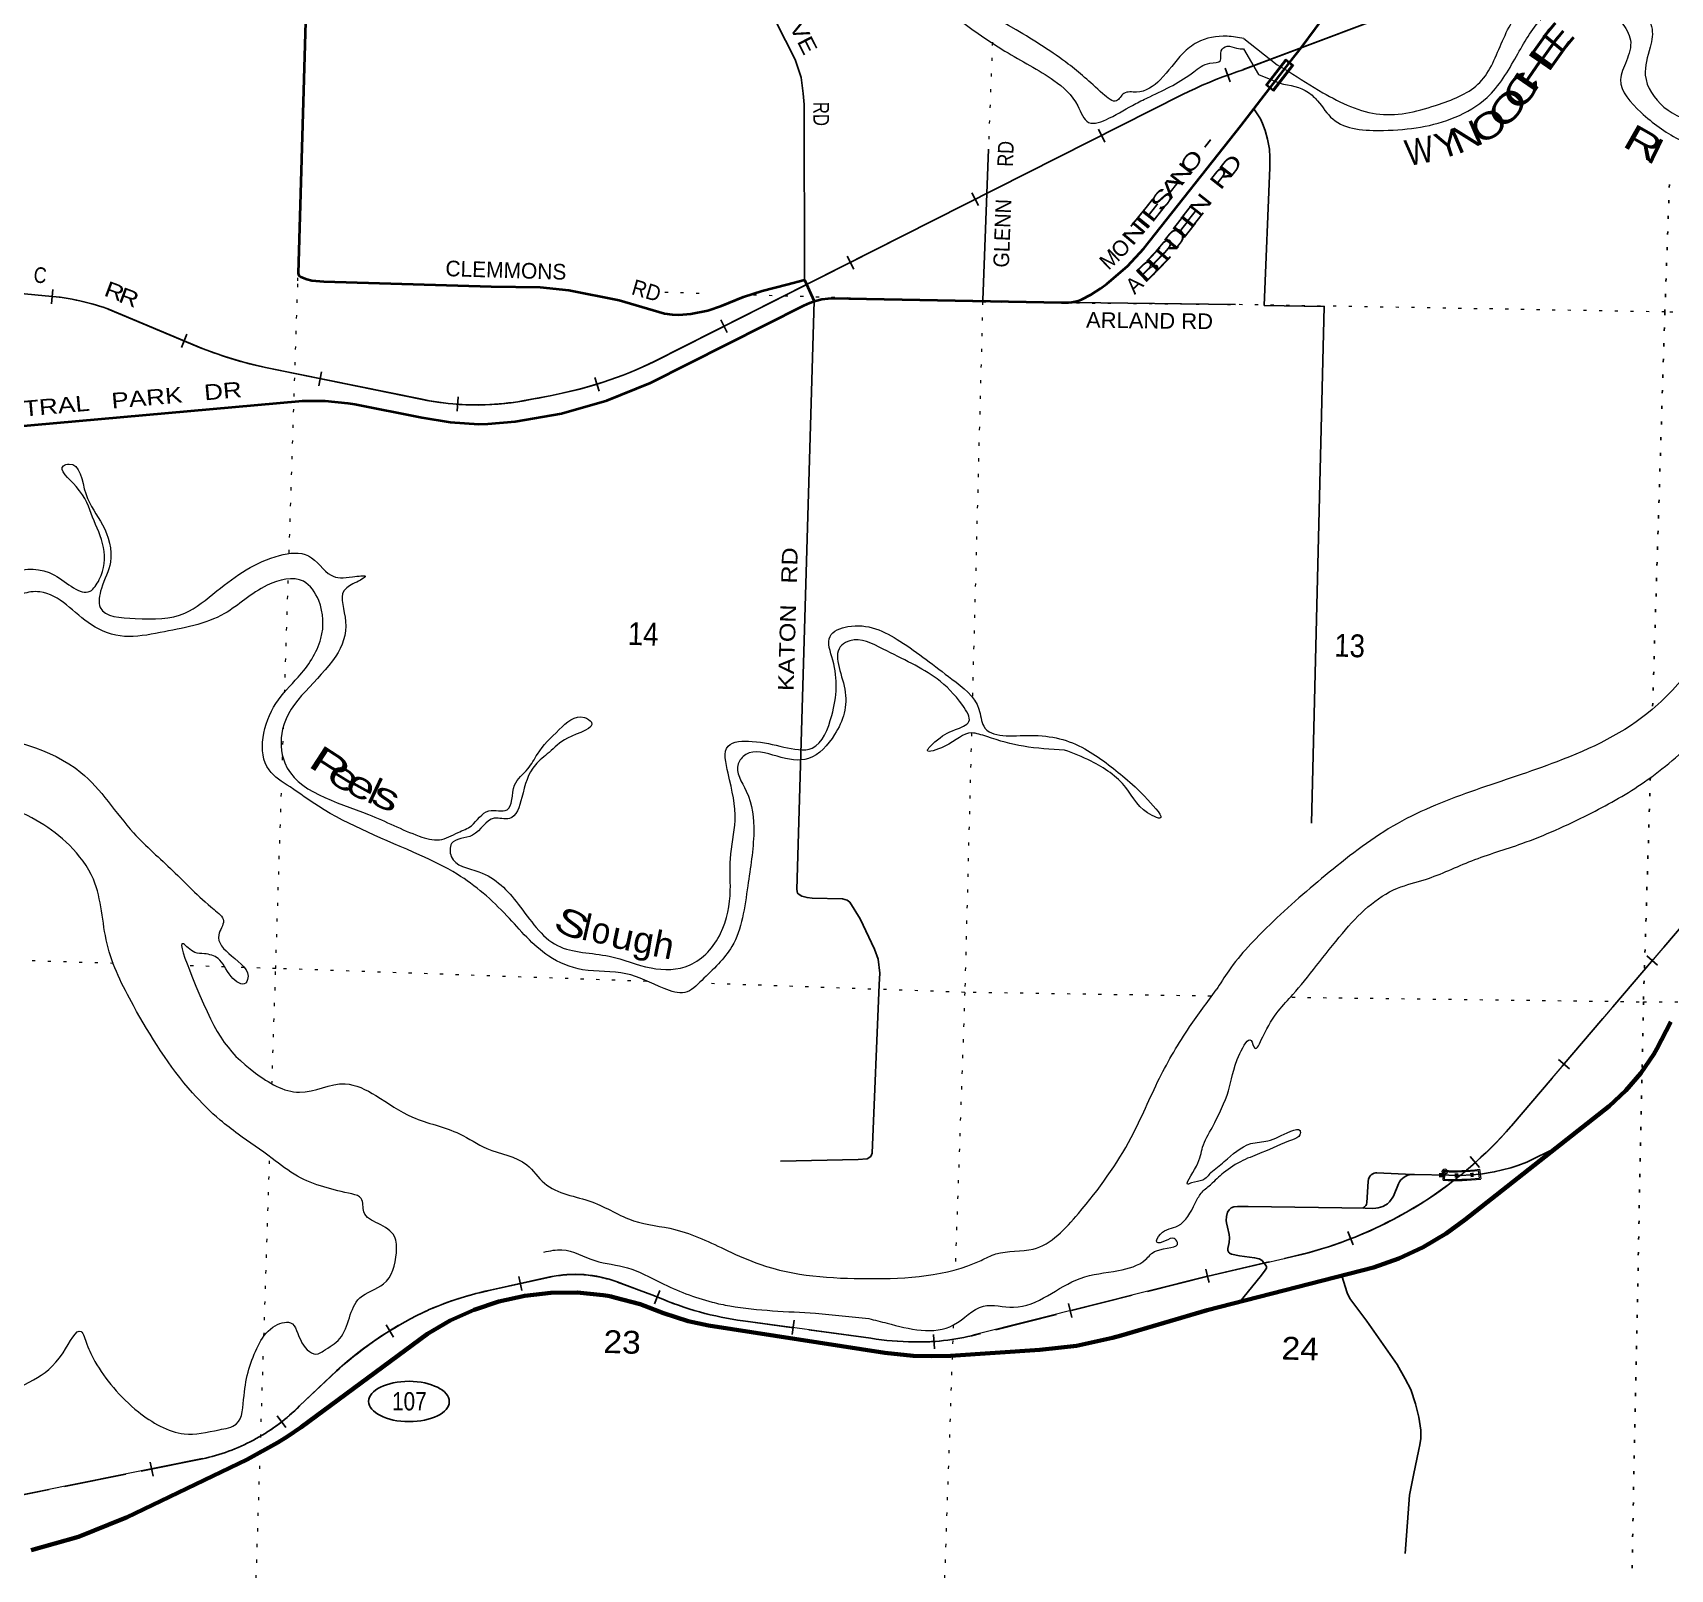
# Model space of a CAD drawing. Header units: feet. Extents: x -757852 to -501257, y -360805 to -170898.
# Drawn here: x -667449 to -654892, y -195885 to -184104 of the extents above; entities that cross this region are included whole.
import ezdxf
from ezdxf.enums import TextEntityAlignment as Align

# ---------------------------------------------------------------- set-up
doc = ezdxf.new("R2010")
doc.units = ezdxf.units.FT
doc.header["$LTSCALE"] = 80
doc.header["$PDMODE"] = 32
doc.header["$PDSIZE"] = 40
doc.linetypes.add('DOTTED', pattern=[1.5, 0.3, -1.2])
doc.linetypes.add('LONG_DASHED', pattern=[7.5, 6, -1.5])
for name, color, linetype, lineweight in [('17', 7, 'Continuous', 25), ('23', 7, 'Continuous', 70), ('26', 7, 'Continuous', 40), ('27', 7, 'Continuous', 13), ('29', 7, 'Continuous', 25), ('31', 7, 'Continuous', 13), ('34', 7, 'Continuous', 13), ('39', 7, 'Continuous', 13), ('41', 7, 'Continuous', 13), ('6', 7, 'DOTTED', 25), ('61', 7, 'Continuous', 13), ('63', 7, 'Continuous', 25), ('7', 7, 'DOTTED', 13)]:
    doc.layers.add(name, color=color, linetype=linetype, lineweight=lineweight)
doc.layers.add('30', color=7, linetype='Continuous')

msp = doc.modelspace()

# ---------------------------------------------------------------- linework, layer by layer
at = {"layer": '17'}
msp.add_ellipse((-664564.16, -194599.02), major_axis=(-309.24, 1), ratio=0.500121, dxfattribs=at)
at = {"layer": '23'}
for points in [[(-658442, -193899.95), (-657167.81, -193570.76), (-656972.86, -193503.69), (-656785.98, -193416.61), (-656609.24, -193310.48), (-656467.42, -193205.34), (-655361.27, -192334.71), (-655233.41, -192214.03), (-655118.87, -192080.66), (-655018.89, -191936.04), (-654993.76, -191893.92), (-654887.69, -191687.8)], [(-667460.21, -195739.41), (-667099.48, -195636.87), (-666751.45, -195497.19), (-666730.48, -195487.39), (-665803.93, -195043.03), (-665569.17, -194914.55), (-665496.44, -194867.94), (-665391, -194796.05), (-664422.64, -194081.12), (-664248.71, -193978.92), (-664065.05, -193895.47), (-663873.67, -193831.67), (-663676.68, -193788.23), (-663476.22, -193765.61), (-663274.49, -193764.08), (-663073.71, -193783.64), (-663038.57, -193789.5), (-663013.54, -193793.67), (-662988.57, -193800.45), (-662791.79, -193853.84), (-662612.25, -193921.64), (-662423.17, -193982.49), (-662266.83, -194016.94), (-660914.02, -194227.18), (-660698.31, -194249.75), (-660555.82, -194252.24), (-660411, -194249.05), (-659727.08, -194202.84), (-659445.24, -194172), (-659168.18, -194111.86), (-659102.95, -194093.21), (-658442, -193899.95)]]:
    msp.add_lwpolyline(points, dxfattribs=at)
at = {"layer": '26'}
for p, q in [((-658184.12, -184817.74), (-657810.37, -184329.96)), ((-661531.27, -185998.19), (-661456.15, -186162.98))]:
    msp.add_line(p, q, dxfattribs=at)
for points in [[(-665304.07, -182177.26), (-665413.56, -185949.75), (-665408.87, -185964.99), (-665393.64, -185974.36), (-665347.96, -185993.11), (-665309.3, -186003.66), (-665217.93, -186011.86), (-663934.03, -186050.54), (-663559.17, -186055.23), (-663338.95, -186078.66), (-662951.67, -186155.13), (-662603.54, -186256.27), (-662545.88, -186265), (-662495.52, -186266.18), (-662402.97, -186257.97), (-662271.53, -186232.87), (-662166.34, -186197.03), (-661999.99, -186129.05), (-661856.11, -186082.25), (-661667.45, -186035.4), (-661531.27, -185998.19)], [(-657810.37, -184329.96), (-657723.24, -184218.59), (-657501.9, -183924.04), (-657433.44, -183821.3), (-657349.01, -183670.6), (-656889.89, -182743.12)], [(-661456.15, -186162.98), (-661445.44, -186159.18), (-661398.09, -186147.76), (-661349.81, -186141.35), (-661326.99, -186140.1), (-659558.99, -186172.22), (-659508.99, -186173.1), (-659506.64, -186173.13), (-659481.12, -186170.81), (-659455.98, -186165.82), (-659431.51, -186158.24), (-659407.96, -186148.14), (-659332.13, -186110.48), (-659260.65, -186065.1), (-659212.94, -186028.44), (-659194.29, -186014.11), (-659054.28, -185892.78), (-658927.72, -185757.48), (-658184.12, -184817.74)], [(-671217.02, -187216.69), (-671077, -187209.05), (-668837, -187235.05), (-665380.71, -186926.24), (-665206.82, -186925.62), (-665033.82, -186943.19), (-664980.46, -186952.34), (-664465.63, -187055.19), (-664248.25, -187091.1), (-664028.32, -187104.09), (-663958.99, -187103.41), (-663750.33, -187084.45), (-663394.49, -187022.16), (-663047.1, -186923.01), (-662711.98, -186788.1), (-661535.28, -186196.5), (-661491.34, -186175.48), (-661456.15, -186162.98)]]:
    msp.add_lwpolyline(points, dxfattribs=at)
at = {"layer": '29'}
for p, q in [((-660120.85, -184997.51), (-660163.02, -186155.36)), ((-657961.46, -185138.34), (-658006.5, -186194.09)), ((-659466.34, -186173.18), (-658225, -186188.05)), ((-656867.83, -192857.61), (-657141.07, -192846.99)), ((-657014.85, -193023.51), (-656976.25, -192931.12))]:
    msp.add_line(p, q, dxfattribs=at)
for points in [[(-662352.15, -182835.38), (-661602, -184309.73), (-661556.98, -184446.72), (-661540.01, -184569.78), (-661533.56, -184652.97), (-661531.27, -185998.19)], [(-657961.46, -185138.34), (-657961.62, -185057.68), (-657965.44, -184996.1), (-657981.23, -184919.27), (-657998.12, -184854.43), (-658019.36, -184799.39), (-658035.16, -184765.06), (-658084.52, -184687.76)], [(-661456.15, -186162.98), (-661589.68, -190673.84), (-661583.43, -190702.65), (-661571.72, -190712.03), (-661550.63, -190723.75), (-661510.8, -190735.47), (-661471.31, -190739.64), (-661239.02, -190744.84), (-661202.75, -190754.22), (-661182.79, -190770.63), (-661104.91, -190897.38), (-660993.89, -191130.99), (-660967.25, -191206.6), (-660953.19, -191314.42), (-660958.35, -191402.2), (-661011.76, -192695), (-661022.38, -192720.51), (-661051.59, -192737.19), (-661119.48, -192743.41), (-661716.18, -192756.36)], [(-658006.5, -186194.09), (-657544.76, -186202.41), (-657643.54, -190163.61)], [(-656348.14, -192857.03), (-656242.07, -192838.62), (-656178.89, -192823.36), (-656115.71, -192808.1), (-656061.24, -192790.66), (-655991.52, -192764.51), (-655764.3, -192651.93)], [(-657205.47, -192893.73), (-657201.53, -192881.4), (-657194.45, -192869.41), (-657186.82, -192861.24), (-657173.21, -192852.52), (-657162.86, -192849.25), (-657153.05, -192847.07), (-657141.07, -192846.99)], [(-656976.25, -192931.12), (-656967.59, -192915.46), (-656957.24, -192900.75), (-656945.8, -192889.85), (-656932.73, -192879.49), (-656918.57, -192870.78), (-656903.32, -192864.78), (-656892.43, -192862.06), (-656876.09, -192858.79), (-656852.45, -192858.3)], [(-656852.45, -192858.3), (-656589.17, -192864.59), (-656495.73, -192866.38), (-656348.14, -192857.03)], [(-657205.47, -192893.73), (-657209.08, -192913.03), (-657219.93, -193072.81)], [(-658210.08, -193103.02), (-658237.78, -193106.73), (-658257.93, -193114.91), (-658273.73, -193130.71), (-658286.25, -193147.6), (-658294.42, -193180.84), (-658297.15, -193210.81), (-658295.51, -193229.88), (-658288.43, -193263.12), (-658275.36, -193317.62), (-658271.55, -193345.4), (-658275.36, -193380.83), (-658284.08, -193426.6), (-658285.71, -193442.4), (-658278.08, -193456.57), (-658270.66, -193462.4), (-658257.04, -193469.49), (-658194.75, -193481.09), (-658079.28, -193496.35), (-658044.96, -193505.61), (-658022.63, -193518.15), (-658010.1, -193532.86), (-657989.95, -193559.56), (-657989.4, -193565.55), (-657989.4, -193576.45), (-658003.02, -193600.98), (-658037.88, -193642.39), (-658192.81, -193835.57)], [(-658210.08, -193103.02), (-658129.91, -193104.05), (-657231.82, -193117.47), (-657171.88, -193118.66)], [(-657248.57, -193116.69), (-657236.93, -193107.54), (-657227.4, -193097.46), (-657222.23, -193087.38), (-657219.93, -193072.81)], [(-657171.88, -193118.66), (-657150.87, -193117.9), (-657130.72, -193115.17), (-657112.75, -193109.72), (-657096.41, -193103.73), (-657072.98, -193091.74), (-657061, -193083.02), (-657044.66, -193067.22), (-657031.04, -193051.42), (-657024.51, -193041.06), (-657014.85, -193023.51)], [(-657411.14, -193635.4), (-657369.56, -193766.07), (-657348.86, -193808.58), (-657218.14, -193982.95), (-656987.2, -194314.27), (-656925.1, -194426.52), (-656882.62, -194506.08), (-656846.67, -194616.15), (-656829.24, -194679.36), (-656820.61, -194718.22), (-656805.27, -194818.86), (-656805.36, -194883.88), (-656811.8, -194932.2), (-656820.52, -194967.08), (-656860.83, -195164.35), (-656891.33, -195316.92), (-656924.08, -195764.8)]]:
    msp.add_lwpolyline(points, dxfattribs=at)
at = {"layer": '29', "linetype": 'DOTTED', "lineweight": 100}
msp.add_arc((-656544.89, -191148.4), 1718.62, 266.04817, 277.70996, dxfattribs=at)
at = {"layer": '31'}
for p, q in [((-656633.09, -192902.12), (-656628.35, -192827.28)), ((-656620.87, -192835.76), (-656624.6, -192894.69)), ((-656354.18, -192886.08), (-656361.59, -192827.63)), ((-656354.73, -192818.24), (-656345.29, -192892.64))]:
    msp.add_line(p, q, dxfattribs=at)
for centre, radius, start, end in [((-656544.01, -191148.4), 1681.12, 267.15702, 276.43684), ((-656544.01, -191148.4), 1689.12, 267.39184, 276.19959), ((-656544.88, -191148.4), 1756.12, 267.14878, 276.52323), ((-656544.88, -191148.4), 1748.12, 267.38631, 276.26292)]:
    msp.add_arc(centre, radius, start, end, dxfattribs=at)
msp.add_point((-656620.87, -192835.76), dxfattribs=at)
at = {"layer": '34'}
for p, q in [((-658166.35, -184387.99), (-655125.55, -183241.61)), ((-665664.72, -186670.68), (-664475.77, -186912.92)), ((-656108.93, -192485.7), (-654145.22, -190182.37)), ((-658435.24, -193638.04), (-657777.02, -193485.88)), ((-663483.22, -193644.06), (-663951.69, -193747.93)), ((-658440.24, -193637.21), (-660240.08, -194091.72)), ((-661021.95, -194113.71), (-662000.11, -193979.88)), ((-665118.59, -194364.42), (-665403.59, -194632.49)), ((-666148.11, -195037.49), (-670341.02, -195878.94))]:
    msp.add_line(p, q, dxfattribs=at)
at = {"layer": '34', "lineweight": 25}
for p, q in [((-658166.74, -184386.96), (-655513.86, -183386.82)), ((-658267.65, -184480.31), (-658305.7, -184376.45)), ((-659227.64, -184942), (-659277.54, -184843.29)), ((-660197.85, -185429.49), (-660247.75, -185330.78)), ((-661153.58, -185915.52), (-661203.48, -185816.8)), ((-667305.48, -186182.48), (-667294.06, -186072.46)), ((-662123.79, -186403.01), (-662173.69, -186304.29)), ((-666309.21, -186517.11), (-666266.46, -186415.1)), ((-665255.93, -186811.23), (-665233.85, -186702.85)), ((-663105.19, -186852.46), (-663138.83, -186747.09)), ((-664194.68, -187006.77), (-664187.91, -186896.36))]:
    msp.add_line(p, q, dxfattribs=at)
for points in [[(-665891.19, -186612.49), (-665840.11, -186627.23), (-665788.85, -186640.73), (-665737.53, -186653.27), (-665685.57, -186665.09), (-665664.49, -186669.6), (-664475.55, -186911.84), (-664440.48, -186919.15), (-664405.45, -186925.63), (-664370.29, -186931.49), (-664334.83, -186937), (-664299.42, -186941.67), (-664264.06, -186945.69), (-664228.43, -186949.35), (-664192.82, -186952.17), (-664157.29, -186954.36), (-664121.43, -186955.98), (-664085.83, -186956.91), (-664050.16, -186957.45), (-664014.31, -186957.18), (-663978.73, -186956.23), (-663943.01, -186954.68), (-663907.42, -186952.69), (-663871.66, -186949.89), (-663836.21, -186946.62), (-663800.59, -186942.53), (-663765.28, -186937.96), (-663729.85, -186932.79), (-663694.68, -186926.94), (-663681.1, -186924.5), (-663481.53, -186887.01), (-663388.56, -186867.39), (-663335.5, -186855.71), (-663283, -186842.87), (-663230.7, -186829.13), (-663178.21, -186814.71), (-663126.31, -186799.14), (-663074.88, -186782.72), (-663023.29, -186765.64), (-662972.27, -186747.41), (-662921.75, -186728.32), (-662871.1, -186708.27), (-662821.27, -186687.43), (-662771.57, -186665.98), (-662722.13, -186643.33), (-662684.82, -186625.41), (-658632.48, -184577.06), (-658584.16, -184554.56), (-658532.76, -184530.15), (-658481.07, -184507.04), (-658428.98, -184484.82), (-658376.29, -184463.04), (-658323.34, -184442.56), (-658270.25, -184423.12), (-658216.59, -184404.11), (-658167.36, -184387.66)], [(-668606.92, -185999.95), (-667299.66, -186125.57), (-667268.92, -186128.76), (-667238.43, -186132.63), (-667208, -186137.04), (-667177.42, -186141.82), (-667147.08, -186147.27), (-667116.97, -186153.24), (-667086.72, -186159.58), (-667056.72, -186166.6), (-667026.94, -186174.14), (-666997.04, -186182.21), (-666967.55, -186190.79), (-666938.08, -186199.7), (-666908.68, -186209.33), (-666879.69, -186219.44), (-666873.74, -186221.57), (-666683.58, -186301.04), (-666191.15, -186507.38), (-666141.87, -186527.3), (-666092.4, -186545.96), (-666042.59, -186563.79), (-665992.26, -186581.18), (-665941.76, -186597.31), (-665891.19, -186612.49)]]:
    msp.add_lwpolyline(points, dxfattribs=at)
at = {"layer": '34'}
for points in [[(-662684.33, -186626.4), (-658632, -184578.05), (-658583.69, -184555.56)], [(-670056.16, -186057.1), (-668798, -185990.05), (-668607, -186001.05), (-667299.77, -186126.66)], [(-666874.14, -186222.6), (-666684, -186302.05), (-666191.57, -186508.4)], [(-662615.92, -193814.25), (-662702, -193781.05), (-662964.76, -193682.42)]]:
    msp.add_lwpolyline(points, dxfattribs=at)
for centre, radius, start, end in [((-657172.04, -187484.19), 3251.1, 107.87614, 115.73481), ((-667472, -187882.86), 1764.63, 70.19601, 84.39888), ((-665037.4, -183697.69), 3038.45, 247.67533, 258.085), ((-664038.99, -183831.46), 3105.92, 282.09237, 295.85863), ((-664046.35, -184910.74), 2047.7, 257.89463, 280.28041), ((-665757.7, -175508.32), 11604.61, 280.30941, 281.78123), ((-658475.26, -190430.26), 3134.38, 282.87166, 319.0218), ((-663290.48, -194561.9), 937.86, 69.67768, 101.85927), ((-663450.48, -196105.68), 2410.44, 102.00121, 113.42197), ((-661681.37, -191567.21), 2433.63, 247.41742, 262.47421), ((-663268.38, -196385.08), 2739.77, 114.59389, 132.47863), ((-660661.5, -191774.13), 2367.18, 261.24154, 272.50596), ((-660662.67, -192344.45), 1797.65, 273.33806, 283.59639), ((-666459.43, -193578.34), 1491.98, 282.04399, 315.04614)]:
    msp.add_arc(centre, radius, start, end, dxfattribs=at)
at = {"layer": '39'}
for points in [[(-658162.42, -184149.05), (-657906.28, -184349.8), (-657817.6, -184402.04)], [(-658163.44, -184227.83), (-658049.57, -184423.95), (-657886.24, -184491.74)]]:
    msp.add_lwpolyline(points, dxfattribs=at)
for points in [[(-662403.47, -182239.38), (-662234, -182485.05), (-661903, -182864.05), (-661691, -183052.05), (-661493, -183232.05), (-661272, -183360.05), (-661025, -183518.05), (-660788, -183675.05), (-659994, -184245.05), (-659618, -184470.05), (-659436, -184664.05), (-659352, -184791.05), (-659196, -184760.05), (-658991, -184647.05), (-658882, -184594.05), (-658546, -184404.05), (-658422, -184337.05), (-658341, -184317.05), (-658335, -184243.05), (-658291, -184208.05), (-658217, -184222.05), (-658163.44, -184227.83)], [(-658162.42, -184149.05), (-658291, -184131.05), (-658520, -184179.05), (-658629, -184262.05), (-658803, -184465.05), (-658986, -184559.05), (-659081, -184569.05), (-659138, -184626.05), (-659243, -184571.05), (-659508, -184344.05), (-659909, -184081.05), (-660795, -183552.05), (-661126, -183317.05), (-661284, -183220.05), (-661681, -182911.05), (-661992, -182588.05), (-662209, -182306.05), (-662277.51, -182239.54)], [(-657886.24, -184491.74), (-657666.71, -184561.89), (-657596.45, -184626.56), (-657480.36, -184765.16), (-657091.23, -184852.37), (-656541.2, -184751.76), (-656297.08, -184600.86), (-656071.69, -184284.4), (-655877.27, -183993.07), (-655647.2, -183841.71), (-655478.21, -183837.21), (-655267.11, -184021.17), (-655197.26, -184160.25), (-655228.6, -184320.15), (-655273.48, -184463.51), (-655116.81, -184714.07), (-654829.99, -184918.62), (-654494.2, -185100.64), (-654371.13, -185271.65), (-654278.34, -185570.41), (-654240.58, -185768.79), (-654242.22, -185819.02), (-654289.82, -185799.35), (-654302.79, -185827.09), (-654243.88, -185931.62), (-654143.22, -186111.95), (-653956.47, -186303.15), (-653621.95, -186400.64), (-653334.24, -186454.35), (-653207.72, -186581.22), (-653210.03, -186713.91), (-653362.07, -186938.23), (-653546.75, -187177.58), (-653576.81, -187359.65), (-653615.17, -187611.85), (-653741.04, -187835.03), (-653800.08, -187919.59), (-653879.61, -187892.83), (-653968.62, -187910.03), (-654061.94, -187874.77), (-654094.81, -187773.11), (-653982.48, -187718.47), (-653816.82, -187631.38), (-653823.57, -187468.21), (-653818.51, -187251.13), (-653860.41, -187056.64), (-653824.49, -186756.08), (-653807.84, -186553.45), (-653793.5, -186483.52), (-653983.12, -186380.73), (-654151.95, -186256.5), (-654203.72, -186303.07), (-654224.67, -186390.9), (-654277.12, -186334.86), (-654394.95, -186373.23), (-654457.18, -186308.83), (-654500.39, -186339.59), (-654513.46, -186494.06), (-654539.15, -186603.85), (-654437.05, -186925.04), (-654464.85, -187161.5), (-654501.13, -187349.39), (-654428.49, -187649.5), (-654378.59, -187783.9), (-654252.61, -187804.14), (-654182.36, -187868.81), (-654097.91, -187929.92), (-653954.97, -187984.9), (-653888.08, -188029.35), (-653961.83, -188133.54), (-654143.07, -188328.74), (-654468.16, -188682.16), (-654692.07, -188937.47), (-655030.8, -189293.31), (-655761.45, -189693.75), (-656385.62, -189910.61), (-656985, -190168.52), (-657507.72, -190541.59), (-657963.02, -190943.03), (-658278.08, -191296.78), (-658373.2, -191443.63)], [(-657817.6, -184402.04), (-657556.2, -184563.51), (-657119.36, -184728.74), (-656662.55, -184651.21), (-656351.58, -184484.41), (-656178.39, -184166.23), (-655979.83, -183871.02), (-655680.27, -183746.08), (-655400.77, -183743.2), (-655194.06, -183876.72), (-655035.1, -184056.95), (-655046.29, -184215.5), (-655083.42, -184429.52), (-654940.61, -184673.6), (-654657.46, -184805.61), (-654469.52, -184898.28), (-654459.17, -184911.47)], [(-671489.27, -187900.05), (-671492, -187970.05), (-671691, -188103.05), (-672139, -188426.05), (-672237, -188478.05), (-672060, -188549.05), (-671621, -188678.05), (-671241, -188746.05), (-670748, -188736.05), (-669725, -188906.05), (-668971, -189099.05), (-668581, -189130.05), (-668360, -188971.05), (-668075, -188716.05), (-667962, -188501.05), (-667609, -188240.05), (-667282, -188263.05), (-667010, -188386.05), (-666939, -188297.05), (-666906, -188051.05), (-666990, -187819.05), (-667116, -187584.05), (-667214, -187424.05), (-667171, -187411.05), (-667043, -187638.05), (-666913, -187877.05), (-666853, -188163.05), (-666923, -188366.05), (-666931, -188511.05), (-666664, -188595.05), (-666283, -188554.05), (-666037, -188384.05), (-665556, -188112.05), (-665335, -188114.05), (-665161, -188264.05), (-664996, -188276.05), (-664899, -188271.05), (-664979, -188323.05), (-665063, -188383.05), (-665050, -188617.05), (-665126, -188885.05), (-665534, -189445.05), (-665517, -189701.05), (-664875, -190097.05), (-664485, -190264.05), (-664331, -190292.05), (-664187, -190236.05), (-664085, -190184.05), (-663951, -190070.05), (-663812, -190063.05), (-663754, -189874.05), (-663652, -189748.05), (-663579, -189635.05), (-663412, -189447.05), (-663219, -189354.05), (-663165, -189390.05), (-663348, -189513.05), (-663490, -189622.05), (-663595, -189717.05), (-663699, -189968.05), (-663794, -190130.05), (-663910, -190127.05), (-664077, -190257.05), (-664237, -190321.05), (-664240, -190420.05), (-664028, -190538.05), (-663726, -190786.05), (-663425, -191103.05), (-663029, -191185.05), (-662708, -191275.05), (-662412, -191253.05), (-662174, -191010.05), (-662100, -190678.05), (-662099, -190437.05), (-662063, -190144.05), (-662117, -189782.05), (-662117, -189573.05), (-661933, -189538.05), (-661689, -189581.05), (-661472, -189589.05), (-661322, -189338.05), (-661314, -188915.05), (-661335, -188732.05), (-661198, -188657.05), (-660799, -188769.05), (-660401, -189060.05), (-660193, -189290.05), (-660156, -189422.05), (-659798, -189492.05), (-659381, -189595.05), (-659075, -189817.05), (-658899, -189985.05), (-658805, -190126.05), (-658864, -190107.05), (-659067, -189891.05), (-659333, -189689.05), (-659538, -189604.05)], [(-658401.78, -192494.66), (-658279.94, -192218.04), (-658192.21, -191931.25), (-658106.54, -191831.47), (-658078.32, -191890.74), (-658017.21, -191804.23), (-657785.47, -191477.92), (-657406.38, -191009.6), (-656983.03, -190663.44), (-656769.77, -190596.01), (-656413.34, -190452.83), (-656029.12, -190320.62), (-655519.34, -190097.99), (-655115.78, -189865.83), (-654702.86, -189531.39), (-654499.6, -189338.92), (-654217.28, -189029.59), (-653991.83, -188746.09), (-653791.8, -188529.38), (-653597.27, -188296.39), (-653202.95, -187977.43), (-653081.95, -187965.31), (-652894.92, -187901.05), (-652644.78, -187935.42), (-652532.22, -187917.4)], [(-659538, -189604.05), (-659851, -189575.05), (-660134, -189501.05), (-660248, -189473.05), (-660460, -189576.05), (-660588, -189608.05), (-660531, -189542.05), (-660374, -189447.05), (-660270, -189386.05), (-660318, -189262.05), (-660514, -189059.05), (-660928, -188830.05), (-661183, -188766.05), (-661244, -188799.05), (-661222, -189137.05), (-661300, -189485.05), (-661500, -189669.05), (-661741, -189652.05), (-661982, -189639.05), (-662040, -189710.05), (-661978, -189919.05), (-661920, -190234.05), (-661966, -190646.05), (-662088, -191111.05), (-662319, -191370.05), (-662448, -191463.05), (-662608, -191432.05), (-662900, -191319.05), (-663233, -191288.05), (-663492, -191184.05), (-663813, -190875.05), (-664194, -190556.05), (-664481, -190409.05), (-665259, -190034.05), (-665476, -189887.05), (-665637, -189756.05), (-665584, -189246.05), (-665414, -189045.05), (-665239, -188749.05), (-665256, -188458.05), (-665373, -188310.05), (-665651, -188340.05), (-665979, -188558.05), (-666472, -188703.05), (-666746, -188732.05), (-666999, -188644.05), (-667396, -188391.05), (-667527, -188407.05), (-667781, -188650.05), (-668027, -188872.05), (-668418, -189241.05), (-668556, -189302.05), (-668434, -189388.05), (-667920, -189485.05), (-667081, -189775.05), (-666676, -190239.05), (-666375, -190529.05), (-666059, -190826.05), (-665987, -190913.05), (-666023, -191021.05), (-665925, -191182.05), (-665801, -191363.05), (-665816, -191391.05), (-665927, -191341.05), (-666028, -191202.05), (-666133, -191166.05), (-666205, -191156.05), (-666294, -191091.05), (-666229, -191337.05), (-665741, -192081.05), (-665403, -192228.05), (-665054, -192163.05), (-664819, -192253.05), (-664538, -192418.05), (-664176, -192547.05), (-663968, -192659.05), (-663660, -192785.05), (-663525, -192926.05), (-663161, -193069.05), (-662841, -193213.05), (-662525, -193280.05), (-662120, -193443.05), (-661873, -193547.05), (-661042, -193657.05), (-660177, -193517.05), (-660063, -193468.05), (-659777, -193430.05), (-659431, -193158.05), (-659025, -192574.05), (-658809, -192121.05), (-658578, -191727.05), (-658373.2, -191443.63)], [(-665001, -193008.05), (-665419, -192871.05), (-665613, -192735.05), (-665875, -192548.05), (-666011, -192442.05), (-666224, -192232.05), (-666677, -191563.05), (-666879, -191089.05), (-666984, -190595.05), (-667168, -190334.05), (-667654, -190038.05), (-668014, -189965.05), (-668355, -189945.05), (-668687, -189801.05), (-668856, -189754.05), (-668895, -189779.05), (-668852, -189899.05), (-668835, -190071.05), (-668886, -190172.05), (-668977, -190173.05), (-668969, -190105.05), (-668932, -190029.05), (-668987, -189815.05), (-669057, -189678.05), (-669319, -189543.05), (-670311, -189298.05), (-670802, -189286.05), (-671310, -189265.05), (-672020, -189078.05), (-672686, -188859.05), (-673139, -188687.05), (-673666, -188602.05), (-674274, -188721.05), (-674724, -188891.05), (-675314, -189233.05), (-675431, -189308.05), (-675359, -189378.05), (-675046, -189325.05), (-674701, -189307.05), (-674081, -189339.05), (-673822, -189298.05), (-673570, -189337.05), (-673401, -189471.05), (-673198, -189623.05), (-672968, -189876.05), (-672734, -190208.05), (-672505, -190491.05), (-672484, -190610.05), (-672495, -190648.05), (-672617, -190413.05), (-672920, -190088.05), (-673163, -189792.05), (-673385, -189608.05), (-673548, -189420.05), (-673711, -189359.05), (-673905, -189390.05), (-674096, -189449.05), (-674510, -189379.05), (-675042, -189410.05), (-675392, -189476.05), (-675754, -189542.05), (-676403, -189701.05), (-677093, -189780.05), (-677396, -189823.05), (-678322, -189911.05), (-678686, -189909.05), (-678894, -189967.05), (-679619, -190055.05), (-680094, -190360.05), (-680620, -190832.05), (-680736, -191018.05), (-680788, -191225.05), (-680809, -191390.05), (-680796, -191501.05), (-680733, -191414.05), (-680724, -191324.05), (-680731, -191191.05), (-680708, -191157.05), (-680689, -191265.05), (-680683, -191412.05), (-680727, -191499.05), (-680663, -191422.05), (-680586, -191272.05), (-680547, -191220.05), (-680545, -191325.05), (-680635, -191494.05), (-680735, -191624.05), (-680875, -191730.05), (-680674, -191961.05), (-680219, -192498.05), (-679654, -192929.05), (-679210, -193014.05), (-678898, -192807.05), (-678691, -192155.05), (-678634, -191505.05), (-678512, -190892.05), (-678452, -190675.05)], [(-658414.83, -192843.02), (-658477, -192901.05), (-658564, -192923.05), (-658586, -192932.05), (-658526, -192795.05), (-658478, -192648.05), (-658401.78, -192494.66)], [(-658414.83, -192843.02), (-658311.67, -192760.13), (-658108.17, -192621.98), (-657978.81, -192600.08), (-657801.57, -192527.45), (-657731.02, -192521.72), (-657732.07, -192553.87), (-657787.6, -192592.28), (-658023.99, -192691.13), (-658168.65, -192750.75), (-658318.51, -192846.4), (-658417.03, -192937.87)], [(-661038.07, -193962.74), (-660898, -193999.05), (-660388, -194012.05), (-660159, -193869.05), (-659928, -193876.05), (-659417, -193655.05), (-659124, -193595.05), (-658916, -193511.05), (-658832, -193443.05), (-658671, -193379.05), (-658695, -193350.05), (-658764, -193368.05), (-658830, -193378.05), (-658802, -193317.05), (-658668, -193252.05), (-658534, -193079.05), (-658490, -193002.05), (-658417.03, -192937.87)], [(-672426, -193317.05), (-672607, -193527.05), (-672544, -193740.05), (-672316, -193934.05), (-672300, -194290.05), (-672461, -194622.05), (-672715, -195146.05), (-672786, -195380.05), (-672690, -195976.05), (-672521, -196255.05), (-672343, -196421.05), (-672251, -196383.05), (-672333, -196214.05), (-672358, -196098.05), (-672392, -195741.05), (-672450, -195226.05), (-672245, -194876.05), (-671982, -194700.05), (-671658, -194826.05), (-671218, -195324.05), (-670970, -195597.05), (-670763, -195733.05), (-670622, -195677.05), (-670682, -195496.05), (-670789, -195117.05), (-670879, -194867.05), (-670860, -194708.05), (-670918, -194618.05), (-670975, -194562.05), (-670806, -194565.05), (-670548, -194469.05), (-670350, -194658.05), (-670125, -194959.05), (-669991, -195238.05), (-669787, -195447.05), (-669668, -195410.05), (-669519, -194851.05), (-669361, -194379.05), (-669165, -194129.05), (-668982, -194136.05), (-668876, -194278.05), (-668801, -194346.05), (-668675, -194443.05), (-668783, -194425.05), (-668903, -194396.05), (-668970, -194639.05), (-668900, -194792.05), (-668670, -194761.05), (-668282, -194691.05), (-667732, -194566.05), (-667444, -194434.05), (-667217, -194225.05), (-667078, -194062.05), (-667034, -194160.05), (-666972, -194292.05), (-666831, -194493.05), (-666639, -194678.05), (-666288, -194847.05), (-666019, -194816.05), (-665889, -194772.05), (-665829, -194554.05), (-665720, -194171.05), (-665607, -194029.05), (-665473, -193995.05), (-665385, -194148.05), (-665260, -194233.05), (-665220, -194211.05), (-665095, -194117.05), (-664941, -193805.05), (-664759, -193697.05), (-664660, -193459.05), (-664676, -193333.05), (-664800, -193235.05), (-664910, -193146.05), (-664930, -193042.05), (-665001, -193008.05)], [(-663528.98, -193453.18), (-663391, -193436.05), (-663138, -193518.05), (-662888, -193574.05), (-662634, -193687.05), (-662240, -193837.05), (-662104, -193866.05), (-661446, -193923.05), (-661038.07, -193962.74)]]:
    msp.add_spline(points, degree=3, dxfattribs=at)
at = {"layer": '6'}
for points in [[(-654898.7, -185267.48), (-654933.5, -186244.9), (-655028.09, -189290.8)], [(-655044.35, -189814), (-655097.76, -191534.05), (-655205.16, -196867.31), (-655337.32, -202034.81), (-655497.43, -207320.08)]]:
    msp.add_lwpolyline(points, dxfattribs=at)
at = {"layer": '61'}
for p, q in [((-657994.18, -184505.16), (-657841.19, -184307.44)), ((-657841.19, -184307.44), (-657781.87, -184353.34)), ((-657793.08, -184354.77), (-657839.75, -184318.65)), ((-657788.19, -184348.44), (-657941.19, -184546.16)), ((-657936.29, -184539.83), (-657793.09, -184354.77))]:
    msp.add_line(p, q, dxfattribs=at)
for points in [[(-657839.75, -184318.65), (-657982.96, -184503.72), (-657936.3, -184539.83)], [(-657781.87, -184353.34), (-657934.87, -184551.06), (-657994.18, -184505.16)]]:
    msp.add_lwpolyline(points, dxfattribs=at)
at = {"layer": '63'}
for p, q in [((-654988.71, -191254.2), (-655072.88, -191182.44)), ((-655665.63, -192049.54), (-655749.8, -191977.78)), ((-656354, -192805.68), (-656425.36, -192721.16)), ((-657324.59, -193398.55), (-657363.23, -193294.91)), ((-658454.41, -193585.61), (-658435.13, -193661.95)), ((-663722.64, -193639.67), (-663698.69, -193747.66)), ((-662640.24, -193747.53), (-662680.04, -193850.73)), ((-658435.05, -193662.14), (-658428.44, -193687.85)), ((-659507.79, -193848.92), (-659480.7, -193956.17)), ((-661610.09, -193976.61), (-661625.09, -194086.2)), ((-664740.16, -194010.93), (-664682.43, -194105.28)), ((-660542.36, -194084.44), (-660535.29, -194194.82)), ((-665575.38, -194709.82), (-665508.14, -194797.64)), ((-666547.7, -195063.12), (-666525.94, -195171.56))]:
    msp.add_line(p, q, dxfattribs=at)
at = {"layer": '63', "linetype": 'LONG_DASHED'}
for points in [[(-656455.26, -192825.42), (-656424.82, -192799.72), (-656383.96, -192763.38), (-656343.52, -192726.5), (-656303.84, -192689.15), (-656264.69, -192650.95), (-656226.35, -192611.99), (-656188.52, -192572.16), (-656151.38, -192532.17), (-656115.12, -192491.1), (-656109.76, -192484.98), (-654146.05, -190181.65)], [(-658435.49, -193636.97), (-657777.27, -193484.81), (-657723.88, -193472.29), (-657671.08, -193458.62), (-657618.49, -193444.02), (-657565.73, -193428.76), (-657513.56, -193412.33), (-657461.9, -193395.07), (-657410.08, -193377.11), (-657358.84, -193358.02), (-657308.12, -193338.07), (-657257.3, -193317.14), (-657207.3, -193295.42), (-657157.44, -193273.1), (-657107.86, -193249.56), (-657059.1, -193225.24), (-657010.55, -193200.01), (-656962.44, -193174.23), (-656914.62, -193147.23), (-656867.54, -193119.76), (-656820.74, -193091.07), (-656774.7, -193061.91), (-656728.86, -193031.83), (-656683.85, -193000.97), (-656639.34, -192969.27), (-656595.29, -192937.02), (-656558.59, -192908.82)], [(-658435.75, -193637.04), (-660239.82, -194092.79), (-660247.62, -194094.66), (-660278.37, -194101.68), (-660308.99, -194108.15), (-660339.81, -194114.09), (-660370.86, -194119.33), (-660401.75, -194124.19), (-660432.85, -194128.53), (-660464.17, -194132.15), (-660495.32, -194135.42), (-660526.53, -194138.14), (-660557.95, -194140.15), (-660568.89, -194140.54), (-660610.07, -194141.86), (-660651.6, -194142.41), (-660692.79, -194142.29), (-660734.13, -194141.44), (-660775.53, -194139.61), (-660816.64, -194137.35), (-660857.87, -194134.35), (-660899.2, -194130.38), (-660940.21, -194125.98), (-660981.12, -194120.87), (-661022.11, -194114.8), (-662000.27, -193980.97), (-662002.68, -193980.58), (-662044.77, -193974.67), (-662086.59, -193968.08), (-662128.59, -193960.64), (-662170.21, -193952.3), (-662211.65, -193943.5), (-662253.25, -193933.84), (-662294.35, -193923.61), (-662335.39, -193912.6), (-662376.29, -193900.6), (-662416.76, -193888.25), (-662457.18, -193875.13), (-662497.46, -193861.02), (-662537.32, -193846.55), (-662576.9, -193831.4), (-662616.33, -193815.27), (-662702.39, -193782.08), (-662965.15, -193683.45), (-662967.96, -193682.38), (-662983.37, -193676.91), (-662998.81, -193671.73), (-663014.41, -193666.77), (-663030.05, -193662.02), (-663045.8, -193657.66), (-663061.6, -193653.52), (-663077.53, -193649.68), (-663093.51, -193646.05), (-663109.51, -193642.81), (-663125.56, -193639.76), (-663141.64, -193637.02), (-663157.84, -193634.58), (-663174.01, -193632.42), (-663190.3, -193630.48), (-663206.52, -193628.91), (-663222.88, -193627.56), (-663239.17, -193626.58), (-663255.51, -193625.8), (-663271.79, -193625.29), (-663288.2, -193625.1), (-663304.53, -193625.27), (-663320.83, -193625.63), (-663337.25, -193626.31), (-663353.52, -193627.23), (-663369.81, -193628.46), (-663386.14, -193630.06), (-663402.32, -193631.83), (-663418.54, -193633.9), (-663434.78, -193636.35), (-663450.88, -193638.96), (-663466.93, -193641.86), (-663482.99, -193645.14), (-663951.45, -193749), (-663968.74, -193752.81), (-664009.62, -193762.12), (-664050.65, -193772.28), (-664091.16, -193783), (-664131.61, -193794.48), (-664171.89, -193806.95), (-664211.77, -193819.75), (-664251.58, -193833.33), (-664291.23, -193847.88), (-664330.46, -193862.78), (-664369.41, -193878.33), (-664408.18, -193894.86), (-664422.69, -193901.64), (-664466.09, -193922.02), (-664508.86, -193943.35), (-664551.1, -193965.36), (-664593.35, -193988.25), (-664634.8, -194011.73), (-664676.08, -194035.73), (-664717, -194060.77), (-664757.14, -194086.4), (-664797.01, -194112.82), (-664836.44, -194139.66)], [(-664836.44, -194139.66), (-664875.52, -194167.54), (-664913.9, -194195.76), (-664951.93, -194225.02), (-664989.26, -194254.62), (-665026.32, -194284.99), (-665062.61, -194315.96), (-665098.37, -194347.62), (-665117.84, -194365.23), (-665402.82, -194633.28), (-665402.9, -194633.36), (-665421.44, -194651.67), (-665440.36, -194669.6), (-665459.52, -194687.12), (-665479.04, -194704.41), (-665498.76, -194721.44), (-665518.9, -194737.96), (-665539.25, -194754.21), (-665559.99, -194770.08), (-665580.93, -194785.7), (-665602.14, -194800.75), (-665623.56, -194815.55), (-665645.23, -194829.95), (-665667.28, -194843.96), (-665689.41, -194857.54), (-665711.91, -194870.89), (-665734.53, -194883.66), (-665757.5, -194896.19), (-665780.6, -194908.14), (-665803.9, -194919.83), (-665827.3, -194931.09), (-665851.09, -194941.97), (-665875, -194952.25), (-665898.98, -194962.25), (-665923.33, -194971.88), (-665947.64, -194981.03), (-665972.18, -194989.78), (-665997, -194997.98), (-666021.74, -195005.85), (-666046.71, -195013.32), (-666071.95, -195020.23), (-666097.1, -195026.82), (-666122.36, -195032.97), (-666147.88, -195038.57), (-670340.79, -195880.02)]]:
    msp.add_lwpolyline(points, dxfattribs=at)
at = {"layer": '7'}
for p, q in [((-662601.65, -186092.34), (-662277.05, -186102.29)), ((-659008.05, -186179.57), (-658225, -186188.05)), ((-665517.89, -189166.37), (-665489.61, -188289.07)), ((-665534.48, -189681.03), (-665526.45, -189432.1)), ((-665976.99, -191266.81), (-666267.83, -191257.71)), ((-665676.24, -194096.28), (-665632.2, -192721.37))]:
    msp.add_line(p, q, dxfattribs=at)
for points in [[(-665483.28, -188093.1), (-665416, -186006.05), (-665257.08, -180616.86), (-665146, -175383.05), (-665138.44, -174842.5)], [(-660090.31, -184176.51), (-660165, -186167.05), (-660244.15, -189225.96)], [(-661923.05, -186113.15), (-660165, -186167.05), (-659146.01, -186178.08)], [(-654031.56, -186253.76), (-654933.5, -186244.9), (-658225, -186188.05)], [(-660250.53, -189472.65), (-660302, -191462.05), (-660374.89, -193568.8)], [(-665614.43, -192166.52), (-665586, -191279.05), (-665539.74, -189844.16)], [(-666829.81, -191240.13), (-670891, -191113.05), (-676142, -190916.05), (-677755.88, -190892.24)], [(-662743.81, -191377.48), (-665586, -191279.05), (-665858.23, -191270.53)], [(-658413.93, -191491.43), (-660302, -191462.05), (-662341.45, -191391.41)], [(-657793.01, -191499.41), (-655097.76, -191534.05), (-650941.49, -191553.94), (-645573.21, -191700.16), (-643962.56, -191726.53)], [(-660390.23, -194012.34), (-660485.92, -196778.24), (-660721, -201924.05), (-660757, -207184.05)], [(-666072, -207125.05), (-666094, -201863.05), (-665755, -196555.05), (-665681.19, -194250.74)]]:
    msp.add_lwpolyline(points, dxfattribs=at)

# ---------------------------------------------------------------- texts
at = {"layer": '17', "width": 0.85}
msp.add_text('107', height=140, dxfattribs=at).set_placement((-664561.26, -194667.33), align=Align.CENTER)
at = {"layer": '27'}
for s, rotation, width, p in [('-', 51.646, 1.9, (-658434.29, -185021.09)), ('RD', 343.8, 0.95, (-662865.01, -186107.41)), ('CENTRAL   PARK   DR', 5.106, 1.25, (-667939.58, -187084.59))]:
    msp.add_text(s, height=120, rotation=rotation, dxfattribs=dict(at, width=width)).set_placement(p)
for s, rotation, width, p in [('O', 51.772, 1.4, (-658517.73, -185128.13)), ('D', 51.773, 1.45, (-658215.49, -185160.29)), ('N', 51.772, 1.45, (-658593.81, -185224.72)), ('R', 51.773, 1.45, (-658288.06, -185250.71)), ('S', 51.772, 1.6, (-658743.92, -185415.29)), ('A', 51.772, 1.65, (-658667.55, -185318.33)), ('N', 51.773, 1.45, (-658447.84, -185460.39)), ('T', 50.982, 1.8, (-658888.77, -185596.29)), ('E', 51.772, 1.6, (-658812.83, -185502.39)), ('E', 51.773, 1.6, (-658513.66, -185546.48)), ('N', 49.865, 1.5, (-658960.42, -185679.87)), ('E', 51.773, 1.6, (-658574.52, -185627.52)), ('R', 49.864, 1.5, (-658705.06, -185801.54)), ('D', 51.179, 1.45, (-658639.4, -185714.18)), ('B', 43.568, 1.75, (-658856.63, -185967.06)), ('E', 46.405, 1.75, (-658775.5, -185883.61))]:
    msp.add_text(s, height=120, rotation=rotation, dxfattribs=dict(at, width=width)).set_placement(p, align=Align.CENTER)
for s, rotation, p in [('O', 44.769, (-659064.67, -185798.58)), ('M', 43.568, (-659150.93, -185884.56)), ('A', 43.568, (-658961.18, -186078.53))]:
    msp.add_text(s, height=120, rotation=rotation, dxfattribs=at).set_placement(p, align=Align.CENTER)
msp.add_text('CLEMMONS', height=120, rotation=358.274, dxfattribs=at).set_placement((-664285.74, -185969.91))
at = {"layer": '30'}
for s, rotation, width, p in [('ALDER   GROVE', 296.967, 1.2, (-662212.49, -182949.2)), ('RD', 270.098, 0.8, (-661463.2, -184633.51)), ('RD', 87.851, 0.85, (-659932.95, -185132.84)), ('GLENN', 87.914, 0.95, (-659963.82, -185906.18)), ('ARLAND RD', 359.314, 1.05, (-659372.74, -186365.21)), ('KATON   RD', 88.304, 1.2, (-661614.69, -189152.86))]:
    msp.add_text(s, height=120, rotation=rotation, dxfattribs=dict(at, width=width)).set_placement(p)
at = {"layer": '34'}
for s, rotation, width, p in [('C', 354.511, 0.85, (-667397.67, -186022)), ('R', 339.511, 1.25, (-666842.68, -186142.25)), ('R', 339.511, 1.25, (-666731.45, -186189.58))]:
    msp.add_text(s, height=120, rotation=rotation, dxfattribs=dict(at, width=width)).set_placement(p, align=Align.CENTER)
at = {"layer": '41'}
for s, rotation, width, p in [('E', 54.47, 1.8, (-655832.06, -184423.72)), ('H', 55.492, 1.6, (-655943.83, -184583.86)), ('C', 54.088, 1.5, (-656039.91, -184719.75)), ('O', 50.005, 1.5, (-656162.8, -184860.3)), ('O', 32.482, 1.3, (-656345.36, -184970.89)), ('Y', 17.882, 1.05, (-656658.48, -185078.57)), ('N', 23.189, 1.2, (-656523.59, -185039.23)), ('R', 330.42, 1.45, (-655268.9, -184968.28)), ('W', 10.932, 0.85, (-656901.82, -185127.37)), ('I', 334.072, 1.1, (-655082.84, -185084.49))]:
    msp.add_text(s, height=200, rotation=rotation, dxfattribs=dict(at, width=width)).set_placement(p)
msp.add_text('E', height=200, rotation=50.411, dxfattribs=at).set_placement((-655730.65, -184273.69))
for s, rotation, width, p in [('P', 327.082, 1.65, (-665224.72, -189802.6)), ('e', 328.299, 1.55, (-665111.32, -189889.14)), ('e', 330.972, 1.45, (-664975.02, -189961.25)), ('l', 334.667, 1.1, (-664866.75, -190010.1)), ('s', 337.003, 1.5, (-664775.34, -190050.28)), ('S', 334.303, 1.4, (-663357.28, -191024.45)), ('o', 349.224, 0.95, (-663106.14, -191086.19)), ('u', 347.999, 1.15, (-662944.41, -191129.44)), ('h', 348.796, 1.05, (-662629.34, -191195.95)), ('g', 350.355, 1.05, (-662779.65, -191159.73))]:
    msp.add_text(s, height=200, rotation=rotation, dxfattribs=dict(at, width=width)).set_placement(p, align=Align.CENTER)
msp.add_text('l', height=200, rotation=347.364, dxfattribs=at).set_placement((-663220.3, -191061.61), align=Align.CENTER)
at = {"layer": '7'}
for s, rotation, width, p in [('14', 358.359, 0.9, (-662887, -188797.05)), ('13', 358.118, 0.9, (-657470.08, -188886.52)), ('23', 358.359, 1.1, (-663075, -194226.05)), ('24', 358.118, 1.1, (-657875.11, -194276.36))]:
    msp.add_text(s, height=175, rotation=rotation, dxfattribs=dict(at, width=width)).set_placement(p)

doc.saveas('drawing.dxf')
